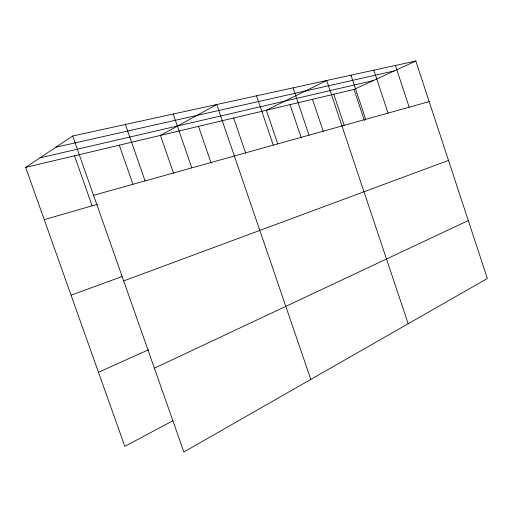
<?xml version="1.0" encoding="UTF-8"?>
<svg xmlns="http://www.w3.org/2000/svg" width="513" height="513" viewBox="0 0 513 513"><rect width="100%" height="100%" fill="white"/><g stroke="black" fill="none" stroke-linecap="round" stroke-linejoin="round"><path stroke-width="0.77" d="M172.836 420.769L124.813 446.374L25.65 167.392L72.692 135.99L415.819 61.009L487.35 278.488L183.872 451.991L72.692 135.99M154.387 368.199L468.292 220.552M25.65 167.392L354.041 89.448L415.819 61.009M98.477 372.271L148.68 349.725M123.684 280.925L448.516 160.422M71.076 295.193L122.081 276.52M44.227 219.654L97.419 204.296M93.558 195.299L429.176 101.619M39.905 157.876L373.265 80.599M55.84 147.237L394.228 70.948M74.5 155.798L92.122 205.828M119.279 145.166L132.886 184.154M125.416 124.467L145.076 180.916M173.214 114.021L191.798 167.879M173.548 173.176L160.46 135.394L216.736 104.511L310.807 379.421M198.48 126.371L211.138 163.198M233.671 118.016L245.701 153.246M277.789 143.993L266.35 110.263L326.73 80.477L408.188 323.748M256.538 95.816L273.282 145.134M290.044 104.639L301.291 137.952M312.494 99.31L323.357 131.636M293.07 87.832L309.025 135.156M333.796 94.251L344.306 125.64M373.83 70.185L388.065 113.091M350.975 75.18L365.692 119.337M354.041 89.448L364.416 120.555M395.408 65.465L409.188 107.198"/></g></svg>
